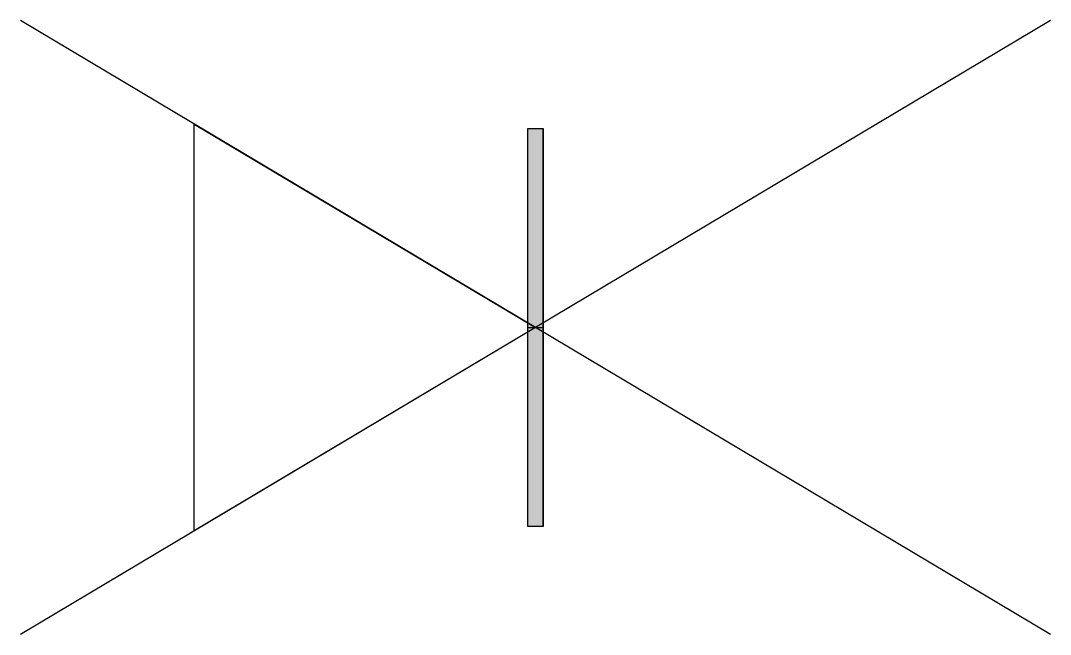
# Model space of a CAD drawing. Header units: metres. Extents: x -3.61 to 3.5, y -2.12 to 2.12.
import ezdxf

# ---------------------------------------------------------------- set-up
doc = ezdxf.new("R2010")
doc.units = ezdxf.units.M
doc.layers.get('0').update_dxf_attribs({"color": 150})

msp = doc.modelspace()

# ---------------------------------------------------------------- hatches: boundary and pattern name
msp.add_hatch(color=256).paths.add_polyline_path([(0, -1.3732), (-0.105, -1.3732), (-0.105, 1.3732), (0, 1.3732)])

# ---------------------------------------------------------------- linework, layer by layer
for p, q in [((3.5014, 2.1182), (-3.6064, -2.1182)), ((3.5014, -2.1182), (-3.6064, 2.1182)), ((-2.4089, 1.4045), (-0.0525, 0)), ((-2.4089, -1.4045), (-2.4089, 1.4045)), ((-0.105, -1.3732), (-0.105, 1.3732)), ((0, -1.3732), (0, 1.3732)), ((-0.105, 0), (0, 0)), ((-0.0525, 0), (-2.4089, -1.4045))]:
    msp.add_line(p, q)
at = {"flags": 128}
msp.add_lwpolyline([(0, -1.3732), (-0.105, -1.3732), (-0.105, 1.3732), (0, 1.3732)], close=True, dxfattribs=at)

doc.saveas('drawing.dxf')
